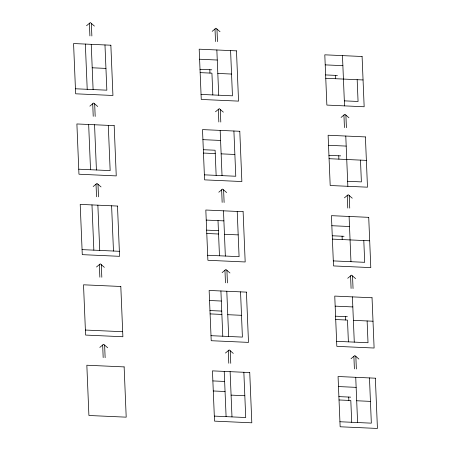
<?xml version="1.0" encoding="UTF-8"?>
<svg xmlns="http://www.w3.org/2000/svg" width="451" height="451" viewBox="0 0 451 451"><rect width="100%" height="100%" fill="white"/><g stroke="black" fill="none" stroke-linecap="round" stroke-linejoin="round"><path stroke-width="0.68" d="M86.547 25.724L90.335 22.55L94.4 26.079M89.867 106.148L93.656 102.975L97.715 106.498M212.162 31.367L215.95 28.193L220.015 31.717M93.182 186.567L96.971 183.394L101.035 186.923M215.482 111.792L219.265 108.612L223.33 112.141M96.503 266.992L100.285 263.818L104.35 267.347M218.797 192.211L222.585 189.037L226.65 192.566M341.091 117.429L344.88 114.255L348.944 117.784M99.818 347.417L103.606 344.237L107.671 347.766M222.112 272.635L225.9 269.461L229.965 272.985M344.412 197.854L348.195 194.68L352.259 198.203M225.432 353.054L229.215 349.88L233.28 353.409M347.727 278.278L351.515 275.099L355.58 278.628M351.041 358.697L354.83 355.523L358.895 359.052M199.596 59.233L217.264 60.028M325.21 64.876L342.878 65.666M200.013 69.285L211.79 69.815M325.628 74.928L337.404 75.458M92.201 67.785L105.94 68.405M200.154 72.634L211.925 73.163L212.827 94.947M217.816 73.428L231.555 74.049M325.763 78.277L363.055 79.951M75.435 88.774L106.842 90.183L104.976 44.948M201.05 94.417L232.451 95.826L230.585 50.591M344.327 100.855L358.066 101.469L357.169 79.686M202.916 139.652L220.578 140.447M328.531 145.295L346.193 146.09M203.328 149.709L215.104 150.234L216.142 175.366M328.942 155.347L340.719 155.877M203.469 153.058L215.245 153.588M221.131 153.853L234.87 154.468M329.083 158.701L366.375 160.376M78.756 169.198L110.157 170.608L108.291 125.372M204.365 174.841L235.772 176.251L233.906 131.01M347.642 181.274L361.381 181.894L360.484 160.111M206.231 220.077L223.899 220.872M331.846 225.72L349.508 226.515M206.648 230.128L218.425 230.658M332.263 235.772L344.034 236.301M206.784 233.483L218.56 234.013M224.451 234.272L238.19 234.892M332.398 239.12L369.69 240.8M82.071 249.623L119.363 251.297M207.685 255.26L239.086 256.67L237.22 211.434M333.295 260.904L364.701 262.313L363.799 240.535M209.552 300.501L221.328 301.031M335.161 306.139L352.829 306.934M209.963 310.553L221.74 311.083M335.578 316.196L347.355 316.72M210.104 313.902L221.881 314.432M227.766 314.697L241.505 315.311M335.713 319.545L347.49 320.075L348.392 341.858M353.381 320.34L373.005 321.219M85.386 330.042L122.678 331.716M211 335.685L242.401 337.094L240.541 291.859M336.615 341.328L368.016 342.737L367.12 320.954M212.866 380.92L224.643 381.45M338.481 386.563L356.143 387.358M213.284 390.978L225.055 391.502M338.893 396.615L350.669 397.145M231.081 395.121L244.825 395.736M339.034 399.969L350.81 400.499L351.707 422.277M356.696 400.759L370.434 401.379M214.315 416.11L245.722 417.519L243.856 372.278M339.93 421.747L371.336 423.156L369.47 377.921M345.894 115.14L346.413 127.706M349.215 195.559L349.734 208.125M352.53 275.984L353.048 288.55M355.845 356.403L356.363 368.969M342.461 55.614L344.536 105.878M345.776 136.039L347.851 186.302M349.097 216.457L350.963 261.698M352.411 296.882L354.277 342.117M355.732 377.307L357.598 422.542M343.933 115.05L344.451 127.616M347.247 195.475L347.766 208.041M350.568 275.894L351.087 288.46M353.883 356.318L354.401 368.884M335.437 75.368L335.578 78.716M338.757 155.792L338.893 159.141M342.072 236.211L342.213 239.566M345.393 316.636L345.528 319.985M348.708 397.055L348.848 400.409M216.965 29.073L217.483 41.639M220.285 109.497L220.798 122.063M223.6 189.916L224.119 202.482M226.915 270.341L227.434 282.907M230.235 350.765L230.754 363.331M216.846 49.971L218.712 95.212M220.167 130.395L222.033 175.631M223.482 210.82L225.348 256.055M226.797 291.239L228.663 336.48M230.117 371.663L231.983 416.899M215.003 28.988L215.522 41.554M218.318 109.407L218.836 121.973M221.638 189.832L222.157 202.398M224.953 270.25L225.472 282.816M228.274 350.675L228.787 363.241M218.008 220.607L219.462 255.79M220.911 290.974L222.777 336.215M224.226 371.398L226.092 416.634M209.828 69.725L209.963 73.079M111.606 205.791L113.472 251.032M91.35 23.429L91.869 35.995M94.671 103.854L95.189 116.42M97.985 184.279L98.504 196.845M101.306 264.698L101.819 277.264M104.621 345.122L105.139 357.688M91.237 44.333L93.103 89.569M94.552 124.752L96.418 169.993M97.867 205.177L99.733 250.412M89.388 23.345L89.907 35.911M92.709 103.764L93.227 116.33M96.024 184.188L96.542 196.754M99.338 264.613L99.857 277.179M102.659 345.032L103.178 357.598M85.346 44.068L87.212 89.304M88.661 124.487L90.527 169.728M91.981 204.912L93.847 250.147M110.861 45.213L73.569 43.538L75.644 93.802L112.936 95.477L110.861 45.213M236.476 50.856L199.184 49.182L201.259 99.445L238.551 101.12L236.476 50.856M362.091 56.499L324.799 54.819L326.868 105.083L364.16 106.763L362.091 56.499M114.176 125.637L76.89 123.957L78.959 174.221L116.251 175.901L114.176 125.637M239.791 131.275L202.499 129.6L204.574 179.864L241.866 181.539L239.791 131.275M365.406 136.918L328.114 135.244L330.188 185.508L367.48 187.182L365.406 136.918M117.497 206.056L80.205 204.382L82.279 254.646L119.571 256.32L117.497 206.056M243.112 211.699L205.819 210.025L207.888 260.289L245.181 261.963L243.112 211.699M368.721 217.343L331.429 215.668L333.503 265.932L370.795 267.606L368.721 217.343M120.812 286.481L83.52 284.806L85.594 335.07L122.886 336.745L120.812 286.481M246.426 292.124L209.134 290.444L211.209 340.714L248.501 342.388L246.426 292.124M372.041 297.761L334.749 296.087L336.824 346.351L374.11 348.025L372.041 297.761M124.132 366.9L86.84 365.225L88.909 415.489L126.201 417.164L124.132 366.9M249.741 372.543L212.449 370.869L214.524 421.133L251.816 422.807L249.741 372.543M375.356 378.186L338.064 376.512L340.139 426.776L377.431 428.45L375.356 378.186"/></g></svg>
